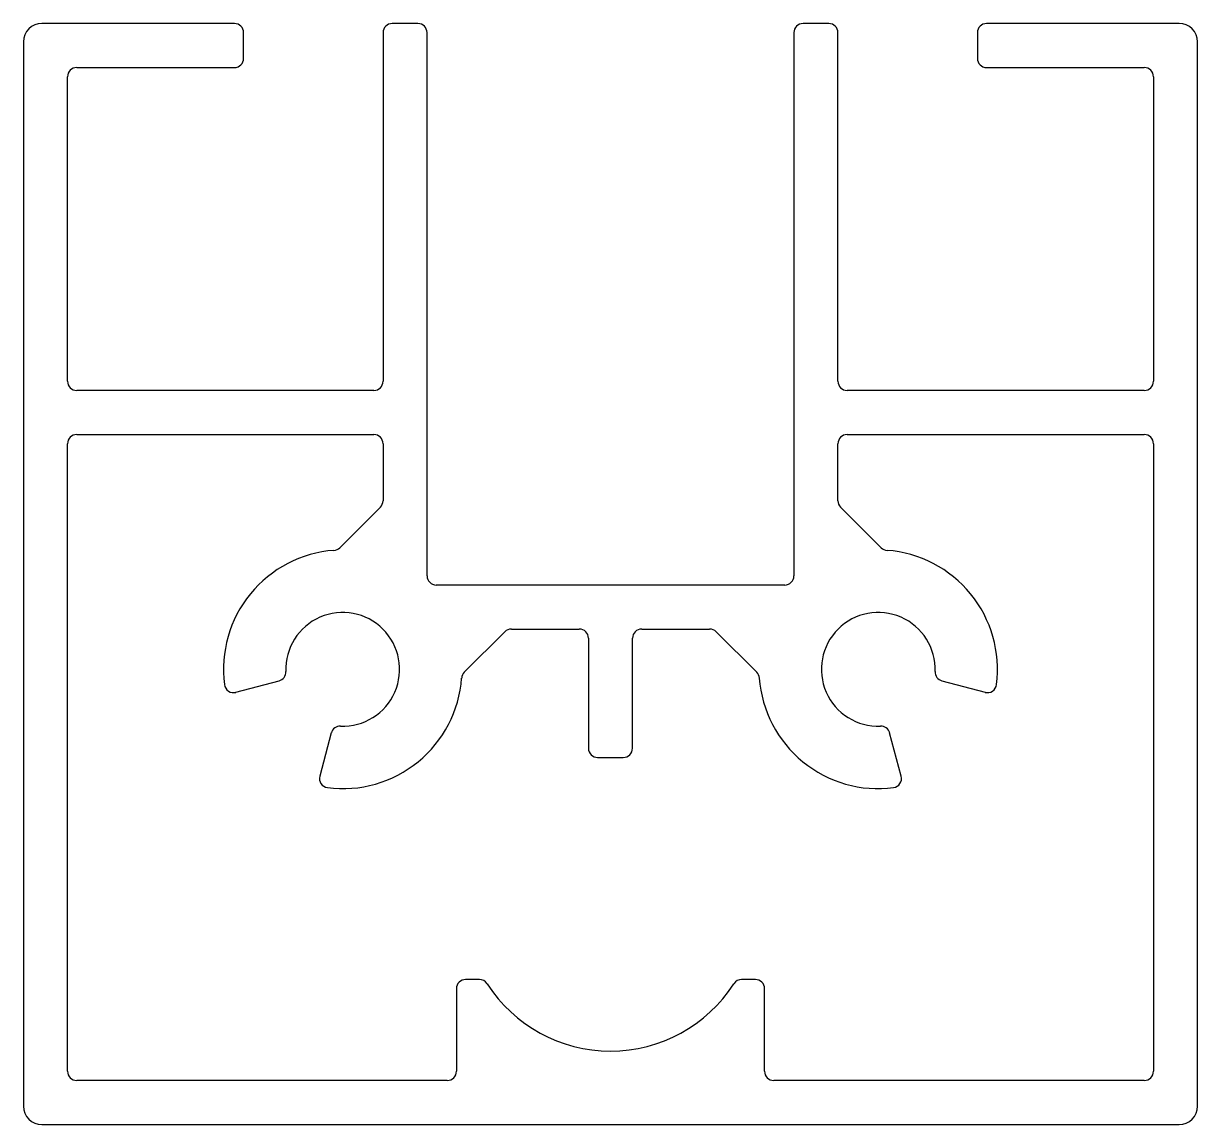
# Model space of a CAD drawing. Extents: x 0.5 to 32.5, y 0.5 to 30.5.
import ezdxf

# ---------------------------------------------------------------- set-up
doc = ezdxf.new("R2010")
doc.units = 0
doc.layers.get('0').update_dxf_attribs({"linetype": 'CONTINUOUS'})

msp = doc.modelspace()

# ---------------------------------------------------------------- linework, layer by layer
for p, q in [((6.271, 30.48), (1.021, 30.48)), ((11.271, 30.48), (10.571, 30.48)), ((22.471, 30.48), (21.771, 30.48)), ((32.021, 30.48), (26.771, 30.48)), ((6.521, 29.53), (6.521, 30.23)), ((10.321, 30.23), (10.321, 20.73)), ((11.521, 15.43), (11.521, 30.23)), ((21.521, 30.23), (21.521, 15.43)), ((22.721, 20.73), (22.721, 30.23)), ((26.521, 30.23), (26.521, 29.53)), ((0.521, 29.98), (0.521, 0.98)), ((32.521, 0.98), (32.521, 29.98)), ((1.971, 29.28), (6.271, 29.28)), ((26.771, 29.28), (31.071, 29.28)), ((1.721, 20.73), (1.721, 29.03)), ((31.321, 29.03), (31.321, 20.73)), ((10.071, 20.48), (1.971, 20.48)), ((31.071, 20.48), (22.971, 20.48)), ((1.971, 19.28), (10.071, 19.28)), ((22.971, 19.28), (31.071, 19.28)), ((1.721, 1.93), (1.721, 19.03)), ((10.321, 19.03), (10.321, 17.478)), ((22.721, 17.478), (22.721, 19.03)), ((31.321, 19.03), (31.321, 1.93)), ((10.248, 17.301), (9.143, 16.196)), ((23.9, 16.196), (22.794, 17.301)), ((21.271, 15.18), (11.771, 15.18)), ((12.537, 12.801), (13.642, 13.907)), ((13.819, 13.98), (15.671, 13.98)), ((17.371, 13.98), (19.224, 13.98)), ((19.4, 13.907), (20.506, 12.801)), ((15.921, 13.73), (15.921, 10.73)), ((17.121, 10.73), (17.121, 13.73)), ((6.313, 12.256), (7.489, 12.571)), ((25.553, 12.571), (26.73, 12.256)), ((8.912, 11.148), (8.597, 9.971)), ((24.445, 9.971), (24.13, 11.148)), ((16.171, 10.48), (16.871, 10.48)), ((12.321, 4.18), (12.321, 1.93)), ((12.947, 4.43), (12.571, 4.43)), ((20.471, 4.43), (20.095, 4.43)), ((20.721, 1.93), (20.721, 4.18)), ((12.071, 1.68), (1.971, 1.68)), ((31.071, 1.68), (20.971, 1.68)), ((1.021, 0.48), (32.021, 0.48))]:
    msp.add_line(p, q)
for centre, radius, start, end in [((1.021, 29.98), 0.5, 90, 180), ((6.271, 30.23), 0.25, 0, 90), ((10.571, 30.23), 0.25, 90, 180), ((11.271, 30.23), 0.25, 0, 90), ((21.771, 30.23), 0.25, 90, 180), ((22.471, 30.23), 0.25, 0, 90), ((26.771, 30.23), 0.25, 90, 180), ((32.021, 29.98), 0.5, 0, 90), ((6.271, 29.53), 0.25, 270, 0), ((26.771, 29.53), 0.25, 180, 270), ((1.971, 29.03), 0.25, 90, 180), ((31.071, 29.03), 0.25, 0, 90), ((1.971, 20.73), 0.25, 180, 270), ((10.071, 20.73), 0.25, 270, 0), ((22.971, 20.73), 0.25, 180, 270), ((31.071, 20.73), 0.25, 270, 0), ((1.971, 19.03), 0.25, 90, 180), ((10.071, 19.03), 0.25, 0, 90), ((22.971, 19.03), 0.25, 90, 180), ((31.071, 19.03), 0.25, 0, 90), ((10.071, 17.478), 0.25, 315, 0), ((22.971, 17.478), 0.25, 180, 225), ((9.223, 12.882), 3.25, 94.213, 187.3676), ((8.966, 16.372), 0.25, 274.213, 315), ((24.076, 16.372), 0.25, 225, 265.787), ((23.819, 12.882), 3.25, 352.6324, 85.787), ((11.771, 15.43), 0.25, 180, 270), ((21.271, 15.43), 0.25, 270, 0), ((9.223, 12.882), 1.55, 267.789, 182.211), ((23.819, 12.882), 1.55, 357.789, 272.211), ((13.819, 13.73), 0.25, 90, 135), ((15.671, 13.73), 0.25, 0, 90), ((17.371, 13.73), 0.25, 90, 180), ((19.224, 13.73), 0.25, 45, 90), ((7.424, 12.812), 0.25, 285, 2.211), ((12.714, 12.625), 0.25, 135, 175.787), ((20.329, 12.625), 0.25, 4.213, 45), ((25.618, 12.812), 0.25, 177.789, 255), ((9.223, 12.882), 3.25, 262.6324, 355.787), ((23.819, 12.882), 3.25, 184.213, 277.3676), ((6.248, 12.497), 0.25, 187.3676, 285), ((26.795, 12.497), 0.25, 255, 352.6324), ((9.154, 11.083), 0.25, 87.789, 165), ((23.889, 11.083), 0.25, 15, 92.211), ((16.171, 10.73), 0.25, 180, 270), ((16.871, 10.73), 0.25, 270, 0), ((8.838, 9.907), 0.25, 165, 262.6324), ((24.204, 9.907), 0.25, 277.3676, 15), ((12.571, 4.18), 0.25, 90, 180), ((12.947, 4.18), 0.25, 32.7638, 90), ((16.521, 6.48), 4, 212.7638, 327.2362), ((20.095, 4.18), 0.25, 90, 147.2362), ((20.471, 4.18), 0.25, 0, 90), ((1.971, 1.93), 0.25, 180, 270), ((12.071, 1.93), 0.25, 270, 0), ((20.971, 1.93), 0.25, 180, 270), ((31.071, 1.93), 0.25, 270, 0), ((1.021, 0.98), 0.5, 180, 270), ((32.021, 0.98), 0.5, 270, 0)]:
    msp.add_arc(centre, radius, start, end)

doc.saveas('drawing.dxf')
